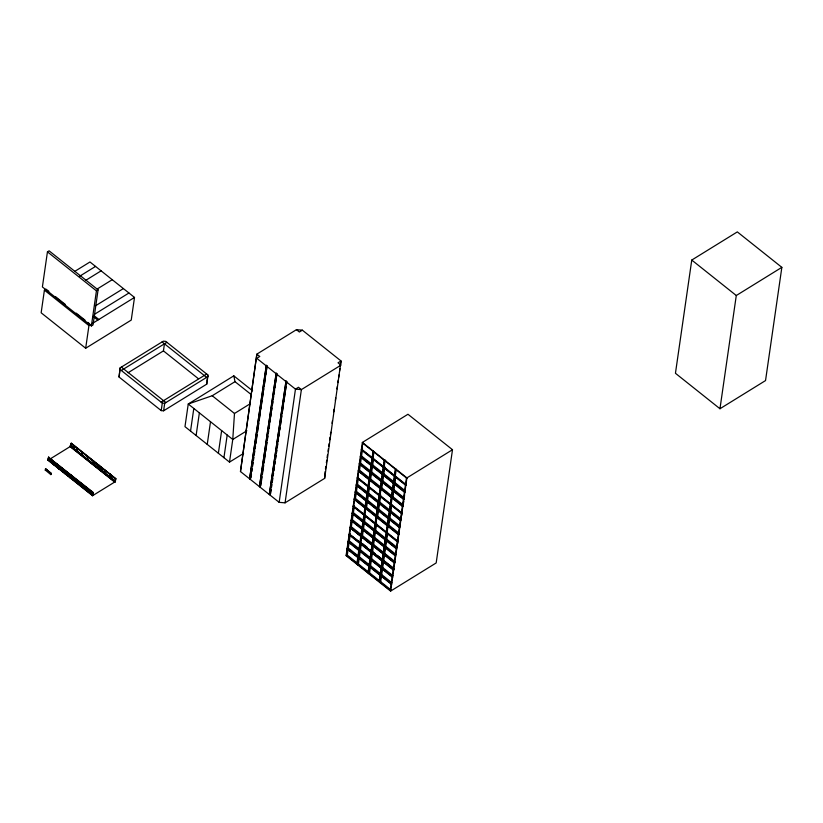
<?xml version="1.0" encoding="UTF-8"?>
<svg xmlns="http://www.w3.org/2000/svg" width="823" height="823" viewBox="0 0 823 823"><rect width="100%" height="100%" fill="white"/><g stroke="black" fill="none" stroke-linecap="round" stroke-linejoin="round"><path stroke-width="1.23" d="M119.057 377.037L120.158 367.84L163.304 341.175L165.701 341.37L207.859 374.938L207.838 376.636L206.748 384.135L163.612 410.8L161.215 410.605L119.057 377.037L120.158 367.84M206.748 384.135L206.779 382.438M240.47 471.548L256.848 354.147L296.434 329.684L302.35 330.167L341.031 360.968L324.653 478.358L285.067 502.832L279.151 502.349L270.026 495.076L286.764 381.594L286.044 381.018L269.306 494.51L260.171 487.237L276.919 373.755L276.199 373.179L259.451 486.66L250.326 479.387L267.064 365.906L266.343 365.33L249.595 478.821L240.47 471.548L256.848 354.147L259.78 356.482L256.786 358.324L265.911 365.597M324.653 478.358L325.085 471.641M249.667 404.083L234.483 413.475L232.765 439.461L229.504 462.115L184.98 426.653L188.241 404.011L233.804 375.844L252.599 390.812M47.446 251.859L42.395 286.949L91.374 325.949L93.03 324.931L98.081 289.84L49.102 250.84L47.446 251.859L96.435 290.858L91.374 325.949M46.067 289.12L44.411 290.149L41.15 312.791L85.674 348.242L131.238 320.085L134.509 297.432L89.974 261.981L74.852 271.333M45.316 470.231L45.532 468.76L51.098 473.194L50.882 474.665L45.337 470.087M45.45 470.345L45.666 468.873M80.088 485.231L92.948 495.477L93.369 492.535L48.485 457.3L48.145 460.294L92.588 495.693L115.374 481.62L115.714 478.616L71.272 443.216L70.49 446.375L115.014 481.836L115.642 478.698M48.197 460.355L48.629 457.413M48.423 460.026L48.845 457.074M45.646 469.007L50.759 473.297L50.615 474.336M50.738 474.552L50.933 473.225L45.512 468.904M53.629 464.676L54.051 461.734M54.195 461.837L53.793 464.645M54.03 461.868L59.462 466.188L59.133 467.31M59.061 468.997L59.462 466.188M59.194 469.11L59.616 466.157M59.338 469.213L59.76 466.271M64.626 473.431L65.027 470.622L59.595 466.302M64.76 473.534L65.182 470.591M64.904 473.647L65.326 470.705M115.354 481.136L70.264 445.696L70.13 446.601L114.664 482.052L115.148 480.93M71.056 444.687L71.272 443.216M71.004 446.128L71.179 444.945M71.097 446.076L71.262 444.883M71.303 444.605L71.478 443.412L76.817 447.784M85.674 348.242L88.946 325.599L90.592 324.581M70.192 477.854L70.593 475.056L65.161 470.735M70.49 477.937L70.747 475.025M70.469 478.081L70.891 475.138M76.693 447.537L76.601 448.638M76.426 450.448L76.601 449.265M76.549 450.706L76.745 449.368M76.662 450.5L76.827 449.317M76.868 449.029L77.043 447.846L82.382 452.218M75.778 482.144L75.85 481.013L70.562 476.805M75.891 480.735L76.066 479.542L70.727 475.169M75.757 482.288L75.922 479.603M76.055 482.371L76.313 479.459M76.035 482.515L76.457 479.572M81.837 454.913L82.043 453.545M82.074 453.298L82.259 451.971L81.991 454.882M82.135 454.996L82.403 453.751M82.351 453.524L82.609 452.28L87.948 456.652M82.31 454.924L82.526 453.833M82.516 453.452L82.742 452.362M76.292 479.603L81.724 483.924L81.549 485.107M81.456 485.169L81.631 483.975M81.323 486.722L81.724 483.924M81.6 486.949L81.888 483.893M87.423 459.203L87.67 457.927L87.567 459.316M87.639 457.732L87.824 456.405M87.722 457.67L87.896 456.487M87.115 489.541L87.197 488.409M87.022 491.269L87.454 488.317M87.166 491.372L87.588 488.43M92.392 464.326L92.526 463.421M92.989 463.637L93.256 462.392M93.39 460.829L93.338 462.269M93.112 463.884L93.297 462.557M93.246 463.997L93.534 462.608M93.483 462.382L93.74 461.137L99.079 465.52M93.441 463.781L93.657 462.691L95.303 464.1M93.647 462.31L93.801 461.261M92.454 495.59L92.855 492.782L87.433 488.461M92.588 495.693L93.369 492.535M93.308 495.261L93.081 494.572M98.554 468.071L98.811 466.795M98.77 466.6L98.955 465.262M98.832 468.287L98.863 466.991M99.048 466.816L99.099 465.376M98.925 468.236L99.007 467.104M99.141 466.764L99.305 465.571L104.644 469.954M99.069 468.174L99.223 467.125M99.285 466.703L99.439 465.653M104.521 469.696L104.367 470.849M104.264 472.608L104.428 471.425M104.398 472.721L104.572 471.528M104.49 472.659L104.665 471.476M104.634 472.608L104.788 471.558M109.665 477.073L110.087 474.13M109.809 477.186L110.066 474.274M109.963 477.155L110.138 475.961L111.897 477.371M110.179 475.684L110.436 474.439L110.272 475.622M110.056 477.093L110.231 475.91M115.23 481.506L115.662 478.564M128.079 372.747L163.438 350.886L164.456 343.808M161.215 410.605L162.296 403.105L120.137 369.537M163.612 410.8L164.693 403.301L207.838 376.636M190.545 431.087L193.806 408.445M196.111 435.521L199.372 412.879M206.964 381.193L207.859 374.938M207.242 444.379L210.503 421.736M218.373 453.247L221.634 430.604M223.938 457.681L227.199 435.038M249.595 478.821L266.343 365.33M250.933 477.854L251.478 474.038M251.848 471.497L252.219 468.956M252.579 466.404L253.134 462.588M253.494 460.047L253.865 457.506M254.235 454.954L254.78 451.138M255.151 448.597L255.511 446.056M255.881 443.504L257.167 434.606M257.527 432.054L258.813 423.156M259.183 420.604L260.469 411.706M260.829 409.165L262.115 400.256M262.486 397.715L263.761 388.806M264.132 386.265L265.418 377.356M265.778 374.815L267.064 365.906M259.451 486.66L276.199 373.179M260.788 485.704L262.064 476.795M262.434 474.254L263.72 465.345M264.08 462.804L265.366 453.895M265.736 451.354L267.012 442.445M267.382 439.904L267.938 436.087M268.298 433.546L268.668 430.995M269.028 428.454L269.584 424.637M269.954 422.096L270.314 419.545M270.685 417.004L271.23 413.187M271.6 410.646L271.971 408.095M272.331 405.554L272.886 401.737M273.246 399.196L273.617 396.645M273.987 394.104L274.532 390.287M274.903 387.746L275.263 385.205M275.633 382.654L276.919 373.755M269.306 494.51L286.044 381.018M270.633 493.543L271.189 489.726M271.549 487.185L271.919 484.634M272.29 482.093L272.835 478.276M273.205 475.735L273.565 473.194M273.936 470.643L274.481 466.826M274.851 464.285L275.221 461.744M275.582 459.193L276.137 455.376M276.497 452.835L276.867 450.294M277.238 447.743L277.783 443.926M278.153 441.385L278.513 438.844M278.884 436.293L279.439 432.476M279.799 429.935L280.17 427.394M280.53 424.853L281.816 415.944M282.186 413.403L283.472 404.494M283.832 401.953L285.118 393.044M285.488 390.503L286.034 386.687M286.404 384.135L286.764 381.594M279.151 502.349L295.467 389.125L298.461 387.283L301.383 389.608L285.067 502.832M325.445 469.1L325.815 466.548M326.371 462.732L326.731 460.191M327.101 457.65L327.461 455.098M328.017 451.282L328.387 448.741M328.747 446.2L329.118 443.659M329.663 439.842L330.033 437.291M330.404 434.75L330.764 432.209M332.05 423.3L332.42 420.759M333.696 411.85L334.066 409.309M335.352 400.4L335.712 397.859M336.998 388.95L337.368 386.409M337.914 382.592L338.284 380.051M338.644 377.5L339.014 374.959M339.57 371.142L339.93 368.601M340.3 366.05L341.031 360.968L338.037 362.809L340.969 365.145L301.383 389.608L295.467 389.125L286.342 381.862M362.408 442.424L346.092 555.648L390.616 591.099L436.18 562.942L452.496 449.718L407.971 414.257L362.408 442.424L406.932 477.885L390.616 591.099M346.504 555.978L362.82 442.764M346.565 555.556L347.285 555.114L348.18 548.89M347.594 548.478L348.304 548.036L349.199 541.812L348.489 542.254M348.613 541.4L349.322 540.958L350.042 535.979M350.649 527.245L351.359 526.813L352.254 520.578L351.544 521.021M351.668 520.177L352.378 519.735L353.273 513.511M352.686 513.099L353.396 512.657L354.116 507.678M354.723 498.944L355.443 498.501L356.338 492.277M355.752 491.866L356.462 491.424L357.357 485.2L356.647 485.642M356.771 484.788L357.48 484.356L358.375 478.122L357.666 478.564M358.807 470.643L359.517 470.2L360.412 463.977L359.702 464.409M359.826 463.565L360.536 463.123L361.431 456.899M360.844 456.487L361.554 456.045L362.459 449.821L361.739 450.263M346.154 555.227L356.863 563.755L357.83 557.099M347.172 548.149L357.892 556.677L358.849 550.021M348.191 541.071L358.91 549.599L359.867 542.954M349.209 533.993L359.929 542.522L360.886 535.876M350.228 526.915L360.947 535.444L361.904 528.798M351.246 519.838L361.966 528.376L362.922 521.72M352.275 512.76L362.984 521.298L363.941 514.642M364.003 514.221L364.959 507.565M354.312 498.615L365.021 507.143L365.988 500.487M355.33 491.537L366.04 500.065L367.007 493.419M356.349 484.459L367.068 492.987L368.025 486.342M368.087 485.92L369.043 479.264M358.386 470.303L369.105 478.842L370.062 472.186M359.404 463.236L370.124 471.764L371.08 465.108M360.433 456.158L371.142 464.686L372.099 458.03M372.161 457.609L373.117 450.963M357.223 564.506L373.539 451.292M358.118 559.578L358.478 557.089L357.768 557.531M358.962 553.745L359.312 551.256M367.12 497.133L367.469 494.644M367.953 491.31L368.313 488.811M357.645 564.845L373.961 451.621M357.707 564.424L358.416 563.981L359.137 558.992M358.725 557.346L359.435 556.904L360.33 550.68L359.62 551.112M359.744 550.268L360.453 549.826L361.348 543.602L360.639 544.034M361.781 536.112L362.49 535.67L363.21 530.691M362.799 529.035L363.509 528.592L364.229 523.613M363.817 521.957L364.527 521.525L365.433 515.291M365.865 507.812L366.574 507.369L367.469 501.145L366.76 501.577M366.883 500.734L367.593 500.291L368.488 494.067L367.778 494.51M367.902 493.656L368.611 493.214L369.332 488.234M369.939 479.5L370.648 479.068L371.368 474.079M370.957 472.423L371.667 471.991L372.572 465.756L371.852 466.199M371.975 465.355L372.685 464.913L373.591 458.678L372.87 459.121M357.285 564.084L368.004 572.623L368.961 565.967M369.98 558.889L369.023 565.545L358.303 557.006M359.322 549.929L370.041 558.467L370.998 551.811M360.34 542.861L371.06 551.389L372.017 544.733M373.035 537.666L372.078 544.312L361.359 535.783M374.054 530.588L373.097 537.234L373.807 536.791L363.509 528.592M363.406 521.628L374.115 530.156L375.072 523.51M375.134 523.089L376.101 516.433M365.443 507.472L376.152 516.011L377.119 509.355M378.138 502.277L377.181 508.933L366.461 500.405M367.48 493.327L378.199 501.855L379.156 495.199M379.218 494.777L380.175 488.132M369.517 479.171L380.236 487.7L381.193 481.054M382.211 473.976L381.255 480.622L370.545 472.093M371.564 465.016L382.273 473.554L383.23 466.898M384.248 459.82L383.292 466.476L384.012 466.034M368.354 573.374L384.67 460.15M375.37 525.979L375.73 523.49L375.01 523.932M377.047 514.324L377.407 511.834M378.251 506.001L377.891 508.491L367.593 500.291M368.776 573.703L385.092 460.489M368.838 573.281L369.548 572.839L370.443 566.615L369.733 567.057M369.856 566.203L370.566 565.761L371.461 559.537L370.751 559.979M370.875 559.126L371.584 558.694L372.48 552.459L371.77 552.902M371.893 552.058L372.603 551.616L373.148 547.881M372.912 544.98L373.621 544.538L374.527 538.314M373.93 537.903L374.64 537.46L375.545 531.236L374.825 531.679M374.949 530.825L375.669 530.382L376.564 524.158L375.854 524.601M376.996 516.669L377.706 516.237L378.601 510.003L377.891 510.445M378.014 509.591L378.724 509.159L379.619 502.925M379.033 502.524L379.742 502.081L380.463 497.102M381.07 488.368L381.779 487.926L382.685 481.702L381.965 482.144M382.088 481.29L382.798 480.848L383.703 474.624L382.983 475.066M383.106 474.213L383.827 473.77L384.722 467.546M368.416 572.952L379.136 581.48L380.092 574.835M369.434 565.874L380.154 574.403L381.111 567.757M382.129 560.679L381.172 567.325L370.453 558.796M371.471 551.719L382.191 560.257L383.148 553.601M372.5 544.641L383.209 553.179L384.166 546.523M362.387 528.705L384.228 546.102L385.185 539.446M386.213 532.368L385.246 539.024L374.537 530.496M386.265 531.946L387.232 525.3M376.574 516.34L387.294 524.868L388.25 518.223M377.592 509.262L388.312 517.79L389.269 511.145M390.287 504.067L389.33 510.723L390.04 510.281L379.742 502.081M390.349 503.645L391.306 496.989M380.658 488.039L391.367 496.567L392.324 489.911M381.677 480.961L392.386 489.49L393.343 482.834M382.695 473.883L393.404 482.412L394.361 475.766M394.423 475.334L395.39 468.688M379.485 582.242L395.801 469.017M382.191 560.257L382.901 559.815L383.261 557.325M384.464 549.003L384.825 546.513L384.104 546.945M385.298 543.17L385.658 540.68M390.215 509.036L390.575 506.546M393.456 486.558L393.816 484.068M394.299 480.725L394.659 478.235M379.907 582.571L396.223 469.347M379.969 582.149L380.679 581.707L381.574 575.483L380.864 575.915M380.987 575.071L381.697 574.629L382.417 569.65M382.006 567.993L382.716 567.551L383.611 561.327M383.024 560.916L383.734 560.473L384.639 554.249L383.919 554.692M384.043 553.838L384.752 553.406L385.658 547.172L384.938 547.614M385.061 546.76L385.781 546.328L386.676 540.094L385.966 540.536M386.08 539.693L386.8 539.25L387.695 533.026L386.985 533.458M388.127 525.537L388.837 525.095L389.557 520.115M389.145 518.459L389.855 518.017L390.75 511.793L390.04 512.235M390.164 511.381L390.874 510.939L391.769 504.715L391.059 505.157M392.201 497.236L392.91 496.794L393.816 490.559L393.096 491.002M393.219 490.158L393.939 489.716L394.834 483.492L394.124 483.924M394.238 483.08L394.958 482.638L395.853 476.414M391.223 583.692L390.267 590.348L379.547 581.81M380.565 574.742L391.285 583.27L392.242 576.614M381.584 567.664L392.304 576.193L393.26 569.537M382.613 560.586L393.322 569.115L394.279 562.469M395.297 555.391L394.34 562.037L383.631 553.509M384.65 546.431L395.359 554.959L396.326 548.313M385.668 539.353L396.377 547.892L397.344 541.236M353.293 505.692L397.406 540.814L398.363 534.158M399.381 527.08L398.425 533.736L387.705 525.208M400.4 520.002L399.443 526.658L388.723 518.13M378.611 502.184L400.462 519.58L401.418 512.935M402.437 505.857L401.48 512.503L357.367 477.381M391.789 496.897L402.498 505.425L403.455 498.779M403.517 498.357L404.474 491.701M393.826 482.741L404.535 491.28L405.502 484.624M406.521 477.546L405.564 484.202L361.451 449.08M397.632 543.715L397.993 541.225L397.283 541.657M401.706 515.404L402.066 512.914M403.393 503.748L403.754 501.258M404.227 497.915L404.587 495.425M691.762 260.058L675.446 373.282L719.971 408.743L765.534 380.576L781.85 267.352L737.326 231.901L691.762 260.058L736.287 295.519L719.971 408.743M79.337 276.435L95.54 266.415M85.983 280.201L101.106 270.849M97.114 289.058L112.237 279.707M96.435 290.858L98.081 289.84M95.283 305.94L123.368 288.575M94.357 314.376L128.933 293.009M92.351 323.49L134.509 297.432M121.32 370.473L166.884 342.306M48.578 457.732L53.721 461.837L53.721 462.948M48.3 459.08L53.588 463.287L53.505 464.419M48.547 459.121L48.218 460.211M49.843 459.141L70.346 446.467L114.87 481.918M54.143 462.166L59.287 466.26M53.567 462.876L53.896 461.765L48.464 457.444M53.958 463.452L59.246 467.659L53.824 463.339M53.361 464.347L53.68 463.236L48.259 458.915M161.113 402.159L206.676 374.002M59.709 466.6L64.852 470.694L64.852 471.816M59.009 467.783L58.927 468.781M59.523 467.886L64.719 472.155L64.492 473.215M88.174 456.703L93.513 461.086M65.274 471.023L70.418 475.128L70.418 476.25M64.575 472.207L59.39 467.773M302.35 330.167L299.356 332.008L296.434 329.684M70.84 475.457L75.983 479.562M70.14 476.64L70.058 477.649M246.869 430.748L232.765 439.461L188.241 404.011L212.221 395.74L234.997 381.666L233.804 375.844M76.333 479.932L81.549 483.996M75.706 481.074L70.521 476.64M104.871 470.005L110.21 474.377M81.971 484.325L87.115 488.42M81.786 485.611L86.991 489.88L86.909 491.012M81.189 486.506L81.508 485.395L76.086 481.074M81.343 486.578L81.426 485.447L76.138 481.239M87.536 488.759L92.68 492.854L92.536 493.903M86.971 489.469L87.289 488.348L81.868 484.027M87.269 490.107L92.557 494.314L92.32 495.374M86.754 490.94L87.073 489.819L81.652 485.498M229.504 462.115L243.608 453.391M250.326 479.387L250.027 478.554M260.171 487.237L259.883 486.393M270.026 495.076L269.728 494.242M361.863 449.409L362.573 448.967M372.037 458.462L372.757 458.02M371.142 464.686L371.852 464.244L361.554 456.045M371.019 465.53L371.729 465.098M384.197 460.242L384.907 459.81M357.789 477.721L358.499 477.278M385.03 460.911L385.74 460.469M370.124 471.764L370.834 471.322L360.536 463.123M370 472.608L370.71 472.176M370.834 473.276L371.543 472.834M384.125 467.135L384.845 466.703M369.105 478.842L369.815 478.4L359.517 470.2M382.273 473.554L382.983 473.112L372.685 464.913M367.068 492.987L367.778 492.555L357.48 484.356M366.945 493.841L367.655 493.399M380.236 487.7L380.946 487.257L370.648 479.068M380.113 488.553L380.823 488.111M353.705 506.022L354.415 505.579M380.946 489.212L381.656 488.78M353.581 506.865L354.301 506.433M393.404 482.412L394.124 481.969L383.827 473.77M366.04 500.065L366.76 499.623L356.462 491.424M393.281 483.266L394.001 482.823M406.459 477.978L407.169 477.535M406.932 477.885L452.496 449.718M379.094 495.631L379.804 495.189M380.051 495.446L380.761 495.004M379.928 496.29L380.638 495.858M392.386 489.49L393.096 489.047L382.798 480.848M365.021 507.143L365.741 506.701L355.443 498.501M392.262 490.343L392.972 489.901M378.199 501.855L378.909 501.413L368.611 493.214M405.441 485.045L406.151 484.613M391.367 496.567L392.077 496.125L381.779 487.926M404.535 491.28L405.255 490.837L394.958 482.638M351.236 527.656L350.526 528.099L371.955 545.165M362.984 521.298L363.694 520.856L353.396 512.657M362.861 522.142L363.571 521.71M363.694 522.811L364.414 522.368M376.152 516.011L376.872 515.568L366.574 507.369M376.039 516.854L376.749 516.412M350.341 533.89L349.631 534.322L394.032 568.672L393.322 569.115M376.872 517.523L377.582 517.081M736.287 295.519L781.85 267.352M349.508 535.176L350.217 534.734M361.966 528.376L362.676 527.934L352.378 519.735M389.207 511.567L389.917 511.124M361.842 529.22L362.552 528.778M362.676 529.889L363.385 529.446M402.498 505.425L403.208 504.993L392.91 496.794M402.375 506.279L403.085 505.836M375.977 523.747L376.687 523.305M388.312 517.79L389.022 517.358L378.724 509.159M360.947 535.444L361.657 535.012L351.359 526.813M388.189 518.644L388.898 518.202M389.022 519.313L389.732 518.871M361.657 536.966L362.367 536.524M374.115 530.156L374.825 529.724L364.527 521.525M387.294 524.868L388.003 524.436L377.706 516.237M360.762 543.19L361.472 542.748M400.462 519.58L401.171 519.138L390.874 510.939M358.91 549.599L359.62 549.157L349.322 540.958M358.787 550.453L359.497 550.011M357.892 556.677L358.602 556.235L348.304 548.036M385.123 539.878L385.843 539.435M358.602 558.189L359.312 557.747M371.06 551.389L371.77 550.947L369.897 549.455M398.301 534.58L399.011 534.148M370.936 552.233L371.646 551.801M384.228 546.102L384.938 545.659L374.64 537.46M356.863 563.755L357.583 563.313L347.285 555.114M397.406 540.814L398.116 540.372M370.041 558.467L370.751 558.025L360.453 549.826M383.209 553.179L383.919 552.737L373.621 544.538M383.086 554.023L383.621 553.694M396.377 547.892L397.098 547.449L386.8 539.25M395.359 554.959L396.079 554.527L385.781 546.328M368.004 572.623L368.714 572.18L358.416 563.981M381.049 568.179L381.759 567.736M381.882 568.847L382.592 568.405M394.217 562.891L394.937 562.448M380.154 574.403L380.864 573.96L370.566 565.761M380.031 575.256L380.74 574.814M393.199 569.969L393.908 569.526M379.136 581.48L379.845 581.038L369.548 572.839M392.304 576.193L393.013 575.75L382.716 567.551M391.285 583.27L391.995 582.828L381.697 574.629M162.296 403.105L164.693 403.301M374.105 546.338L381.718 552.223M386.368 555.823L392.077 560.237M266.642 366.173L275.767 373.436M276.487 374.012L285.622 381.286M362.346 442.846L406.871 478.307M361.39 449.502L405.914 484.963M361.328 449.924L405.852 485.385M360.371 456.58L404.895 492.031M360.309 457.002L404.834 492.463M371.667 471.991L381.028 479.439M393.939 489.716L403.301 497.164M392.808 489.819L404.114 498.759M359.342 463.658L403.877 499.108M359.291 464.079L403.815 499.53M358.324 470.735L402.859 506.186M358.262 471.157L402.797 506.608M357.305 477.803L401.84 513.264M357.244 478.235L401.778 513.686M234.997 381.666L251.457 394.762M356.287 484.881L400.822 520.342M356.225 485.313L400.76 520.764M389.855 518.017L400.153 526.216M355.269 491.959L399.793 527.42M355.207 492.38L399.731 527.841M162.09 341.926L206.624 377.376M388.837 525.095L399.134 533.294M354.25 499.036L398.774 534.487M354.188 499.458L398.713 534.919M163.438 350.886L198.261 378.611M353.232 506.114L397.756 541.565M353.17 506.536L397.694 541.997M212.221 395.74L234.483 413.475M375.669 530.382L385.966 538.581M352.213 513.192L396.737 548.643M352.151 513.614L396.676 549.064M351.195 520.27L395.719 555.72M94.213 315.785L98.853 319.478M351.133 520.692L395.657 556.142M93.164 316.433L97.803 320.126M362.49 535.67L372.788 543.869M384.752 553.406L395.05 561.605M350.166 527.337L394.701 562.798M350.104 527.769L394.639 563.22M46.993 289.861L48.845 291.342M55.563 296.681L65.387 304.51M76.189 313.11L85.026 320.147M87.814 322.359L89.666 323.84M44.411 290.149L88.946 325.599M362.408 543.499L367.089 547.223M372.603 551.616L375.411 553.848M377.284 555.34L382.901 559.815M383.734 560.473L394.032 568.672M349.147 534.415L393.682 569.876M349.086 534.847L393.62 570.298M371.584 558.694L381.882 566.893M348.129 541.493L392.664 576.954M348.067 541.915L392.602 577.376M121.372 367.099L165.907 402.55M359.435 556.904L369.733 565.103M347.111 548.571L391.635 584.021M347.049 548.992L391.583 584.453M380.679 581.707L390.976 589.906M110.354 474.49L115.776 478.811M70.912 443.432L115.436 478.893M97.155 465.005L98.863 466.374M73.113 446.333L74.821 447.702M72.938 446.344L74.759 447.743M100.766 468.503L102.587 469.902M112.607 479.253L115.395 481.476M70.264 445.696L115.374 481.62M48.485 457.3L93.02 492.751M48.3 458.627L92.804 494.222M64.955 472.207L70.377 476.527L64.996 472.371M87.217 489.932L92.639 494.253M55.553 465.201L58.454 467.505M72.002 478.297L74.914 480.611M51.386 462.382L70.192 477.35M72.167 478.935L74.142 480.509M76.127 482.083L78.103 483.657M48.084 460.098L92.608 495.559"/></g></svg>
